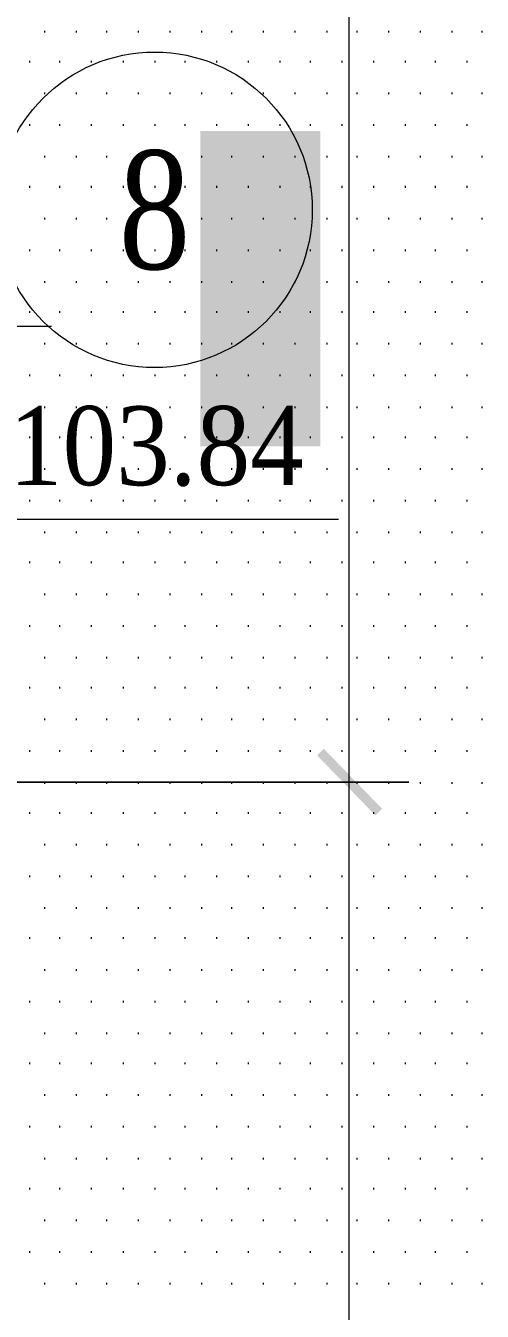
# Model space of a CAD drawing. Header units: millimetres. Extents: x -383313 to -161684, y -117025 to 99224.
# Drawn here: x -329360 to -328202, y -17173 to -13913 of the extents above; entities that cross this region are included whole.
import ezdxf
from ezdxf.enums import TextEntityAlignment as Align

# ---------------------------------------------------------------- set-up
doc = ezdxf.new("R2010")
doc.units = ezdxf.units.MM
doc.header["$MEASUREMENT"] = 0
for name, color, linetype in [('0expl', 30, 'Continuous'), ('PDF_Geometry', 7, 'Continuous'), ('PDF_Solid Fills', 7, 'Continuous')]:
    doc.layers.add(name, color=color, linetype=linetype)
doc.styles.add('TXT0', font='times.ttf')

# ---------------------------------------------------------------- blocks, each defined once
blk = doc.blocks.new('be301')
at = {"color": 0, "linetype": 'ByBlock', "lineweight": 0}
blk.add_line((-4.79, -7.847), (4.668, -7.847), dxfattribs=at)
blk.add_circle((0, 0), 4, dxfattribs=at)
at = {"color": 0, "linetype": 'ByBlock', "lineweight": 0, "style": 'TXT0', "width": 0.8}
blk.add_attdef('ENOM', text='', height=3, dxfattribs=at).set_placement((0, 0), align=Align.MIDDLE)
at = {"color": 0, "linetype": 'ByBlock', "lineweight": 0, "style": 'TXT0', "width": 0.8, "flags": 1}
blk.add_attdef('ETYP', text='', height=3, dxfattribs=at).set_placement((0, 0), align=Align.MIDDLE)
at = {"color": 0, "linetype": 'ByBlock', "lineweight": 0, "style": 'TXT0', "flags": 1}
for tag, p, width in [('ENAI', (8.158, -1.004), 0.9), ('EPER', (13.86, -4.207), 0.9), ('NOTD', (13.646, -6.774), 0.9), ('WTOP', (13.646, -10.107), 0.9), ('KTG', (-4.212, -12.124), 0.8), ('WBOT', (13.646, -13.441), 0.9), ('ATOP', (13.646, -16.774), 0.9), ('ABOT', (13.646, -20.107), 0.9)]:
    blk.add_attdef(tag, p, '', height=2, dxfattribs=dict(at, width=width))
at = {"color": 0, "linetype": 'ByBlock', "lineweight": 0, "style": 'TXT0', "width": 0.9}
blk.add_attdef('EAREA', text='', height=2, dxfattribs=at).set_placement((0.047, -6.981), align=Align.CENTER)
blk = doc.blocks.new('A$Cf5759c35')
at = {"layer": 'PDF_Solid Fills'}
for points in [[(29569.7, 3979.3), (29569.7, 3979.3), (29569.7, 3953.9), (29573.9, 3949.7), (29573.9, 3945.5), (29578.1, 3937), (29582.4, 3932.8), (29582.4, 3932.8), (29586.6, 3928.5), (29595.1, 3924.3), (29595.1, 3979.3), (29595.1, 3979.3), (29595.1, 3987.8), (29595.1, 3992), (29599.3, 4000.5), (29603.5, 4004.7), (29607.8, 4009), (29616.2, 4013.2), (29616.2, 4013.2), (29620.5, 4017.4), (29624.7, 4017.4), (29628.9, 4021.7), (29633.2, 4021.7), (29637.4, 4021.7), (29645.9, 4025.9), (29654.3, 4025.9), (29658.6, 4025.9), (29667, 4025.9), (29675.5, 4025.9), (29688.2, 4025.9), (29696.7, 4025.9), (29696.7, 4025.9), (29709.4, 4025.9), (29717.8, 4025.9), (29726.3, 4025.9), (29734.8, 4025.9), (29739, 4025.9), (29747.5, 4025.9), (29755.9, 4021.7), (29760.2, 4021.7), (29764.4, 4021.7), (29768.6, 4017.4), (29772.9, 4017.4), (29777.1, 4013.2), (29781.3, 4013.2), (29785.6, 4009), (29789.8, 4000.5), (29794, 3996.3), (29798.3, 3992), (29798.3, 3983.6), (29798.3, 3979.3), (29802.5, 3924.3), (29806.7, 3928.5), (29811, 3932.8), (29815.2, 3937), (29815.2, 3945.5), (29819.4, 3949.7), (29819.4, 3958.2), (29823.7, 3962.4), (29823.7, 3970.9), (29823.7, 3979.3), (29823.7, 3979.3), (29823.7, 3987.8), (29823.7, 3992), (29819.4, 4000.5), (29819.4, 4004.7), (29815.2, 4013.2), (29811, 4017.4), (29811, 4021.7), (29806.7, 4025.9), (29802.5, 4030.1), (29798.3, 4034.4), (29794, 4038.6), (29785.6, 4042.8), (29781.3, 4042.8), (29772.9, 4047.1), (29768.6, 4051.3), (29764.4, 4051.3), (29760.2, 4051.3), (29755.9, 4055.5), (29747.5, 4055.5), (29743.2, 4055.5), (29734.8, 4055.5), (29726.3, 4059.8), (29722.1, 4059.8), (29713.6, 4059.8), (29705.1, 4059.8), (29696.7, 4059.8), (29692.4, 4059.8), (29684, 4059.8), (29675.5, 4059.8), (29667, 4059.8), (29662.8, 4059.8), (29654.3, 4055.5), (29650.1, 4055.5), (29641.6, 4055.5), (29637.4, 4055.5), (29628.9, 4051.3), (29624.7, 4051.3), (29616.2, 4047.1), (29612, 4042.8), (29603.5, 4042.8), (29599.3, 4038.6), (29599.3, 4038.6), (29595.1, 4034.4), (29590.8, 4030.1), (29582.4, 4025.9), (29578.1, 4017.4), (29578.1, 4013.2), (29573.9, 4013.2), (29573.9, 4004.7), (29569.7, 4000.5), (29569.7, 3992), (29569.7, 3983.6)], [(29595.1, 3924.3), (29599.3, 3920.1), (29603.5, 3915.8), (29612, 3911.6), (29616.2, 3907.4), (29624.7, 3907.4), (29624.7, 3903.1), (29633.2, 3903.1), (29637.4, 3903.1), (29645.9, 3898.9), (29650.1, 3898.9), (29658.6, 3898.9), (29662.8, 3898.9), (29671.3, 3898.9), (29679.7, 3898.9), (29688.2, 3894.7), (29696.7, 3894.7), (29700.9, 3894.7), (29709.4, 3894.7), (29717.8, 3898.9), (29726.3, 3898.9), (29734.8, 3898.9), (29743.2, 3898.9), (29747.5, 3898.9), (29755.9, 3903.1), (29760.2, 3903.1), (29768.6, 3907.4), (29772.9, 3907.4), (29777.1, 3911.6), (29785.6, 3911.6), (29789.8, 3915.8), (29794, 3920.1), (29798.3, 3920.1), (29802.5, 3924.3), (29798.3, 3979.3), (29798.3, 3975.1), (29798.3, 3970.9), (29794, 3962.4), (29794, 3958.2), (29789.8, 3953.9), (29785.6, 3945.5), (29777.1, 3941.2), (29777.1, 3941.2), (29772.9, 3941.2), (29768.6, 3937), (29764.4, 3937), (29760.2, 3932.8), (29751.7, 3932.8), (29747.5, 3932.8), (29739, 3928.5), (29730.5, 3928.5), (29722.1, 3928.5), (29713.6, 3928.5), (29705.1, 3928.5), (29696.7, 3928.5), (29688.2, 3928.5), (29679.7, 3928.5), (29671.3, 3928.5), (29662.8, 3928.5), (29654.3, 3928.5), (29650.1, 3932.8), (29641.6, 3932.8), (29637.4, 3932.8), (29628.9, 3937), (29624.7, 3937), (29620.5, 3941.2), (29616.2, 3941.2), (29612, 3945.5), (29607.8, 3949.7), (29603.5, 3953.9), (29599.3, 3958.2), (29595.1, 3962.4), (29595.1, 3970.9), (29595.1, 3979.3)], [(29569.7, 3784.6), (29569.7, 3784.6), (29569.7, 3759.2), (29573.9, 3755), (29573.9, 3750.7), (29578.1, 3742.3), (29582.4, 3738), (29582.4, 3738), (29586.6, 3733.8), (29595.1, 3729.6), (29595.1, 3784.6), (29595.1, 3784.6), (29595.1, 3793.1), (29595.1, 3797.3), (29599.3, 3805.8), (29603.5, 3810), (29607.8, 3814.2), (29616.2, 3818.5), (29616.2, 3818.5), (29620.5, 3822.7), (29624.7, 3822.7), (29628.9, 3826.9), (29633.2, 3826.9), (29637.4, 3826.9), (29645.9, 3831.2), (29654.3, 3831.2), (29658.6, 3831.2), (29667, 3831.2), (29675.5, 3831.2), (29688.2, 3831.2), (29696.7, 3831.2), (29696.7, 3831.2), (29709.4, 3831.2), (29717.8, 3831.2), (29726.3, 3831.2), (29734.8, 3831.2), (29739, 3831.2), (29747.5, 3831.2), (29755.9, 3826.9), (29760.2, 3826.9), (29764.4, 3826.9), (29768.6, 3822.7), (29772.9, 3822.7), (29777.1, 3818.5), (29781.3, 3818.5), (29785.6, 3814.2), (29789.8, 3805.8), (29794, 3801.5), (29798.3, 3797.3), (29798.3, 3788.8), (29798.3, 3784.6), (29802.5, 3729.6), (29806.7, 3733.8), (29811, 3738), (29815.2, 3742.3), (29815.2, 3750.7), (29819.4, 3755), (29819.4, 3763.4), (29823.7, 3767.7), (29823.7, 3776.1), (29823.7, 3784.6), (29823.7, 3784.6), (29823.7, 3793.1), (29823.7, 3797.3), (29819.4, 3805.8), (29819.4, 3810), (29815.2, 3818.5), (29811, 3822.7), (29811, 3826.9), (29806.7, 3831.2), (29802.5, 3835.4), (29798.3, 3839.6), (29794, 3843.9), (29785.6, 3848.1), (29781.3, 3848.1), (29772.9, 3852.3), (29768.6, 3856.6), (29764.4, 3856.6), (29760.2, 3856.6), (29755.9, 3860.8), (29747.5, 3860.8), (29743.2, 3860.8), (29734.8, 3860.8), (29726.3, 3865), (29722.1, 3865), (29713.6, 3865), (29705.1, 3865), (29696.7, 3865), (29692.4, 3865), (29684, 3865), (29675.5, 3865), (29667, 3865), (29662.8, 3865), (29654.3, 3860.8), (29650.1, 3860.8), (29641.6, 3860.8), (29637.4, 3860.8), (29628.9, 3856.6), (29624.7, 3856.6), (29616.2, 3852.3), (29612, 3848.1), (29603.5, 3848.1), (29599.3, 3843.9), (29599.3, 3843.9), (29595.1, 3839.6), (29590.8, 3835.4), (29582.4, 3831.2), (29578.1, 3822.7), (29578.1, 3818.5), (29573.9, 3818.5), (29573.9, 3810), (29569.7, 3805.8), (29569.7, 3797.3), (29569.7, 3788.8)], [(29595.1, 3729.6), (29599.3, 3725.3), (29603.5, 3721.1), (29612, 3716.9), (29616.2, 3712.6), (29624.7, 3712.6), (29624.7, 3708.4), (29633.2, 3708.4), (29637.4, 3708.4), (29645.9, 3704.2), (29650.1, 3704.2), (29658.6, 3704.2), (29662.8, 3704.2), (29671.3, 3704.2), (29679.7, 3704.2), (29688.2, 3699.9), (29696.7, 3699.9), (29700.9, 3699.9), (29709.4, 3699.9), (29717.8, 3704.2), (29726.3, 3704.2), (29734.8, 3704.2), (29743.2, 3704.2), (29747.5, 3704.2), (29755.9, 3708.4), (29760.2, 3708.4), (29768.6, 3712.6), (29772.9, 3712.6), (29777.1, 3716.9), (29785.6, 3716.9), (29789.8, 3721.1), (29794, 3725.3), (29798.3, 3725.3), (29802.5, 3729.6), (29798.3, 3784.6), (29798.3, 3780.4), (29798.3, 3776.1), (29794, 3767.7), (29794, 3763.4), (29789.8, 3759.2), (29785.6, 3750.7), (29777.1, 3746.5), (29777.1, 3746.5), (29772.9, 3746.5), (29768.6, 3742.3), (29764.4, 3742.3), (29760.2, 3738), (29751.7, 3738), (29747.5, 3738), (29739, 3733.8), (29730.5, 3733.8), (29722.1, 3733.8), (29713.6, 3733.8), (29705.1, 3733.8), (29696.7, 3733.8), (29688.2, 3733.8), (29679.7, 3733.8), (29671.3, 3733.8), (29662.8, 3733.8), (29654.3, 3733.8), (29650.1, 3738), (29641.6, 3738), (29637.4, 3738), (29628.9, 3742.3), (29624.7, 3742.3), (29620.5, 3746.5), (29616.2, 3746.5), (29612, 3750.7), (29607.8, 3755), (29603.5, 3759.2), (29599.3, 3763.4), (29595.1, 3767.7), (29595.1, 3776.1), (29595.1, 3784.6)], [(29573.9, 3661.8), (29573.9, 3534.8), (29700.9, 3513.7), (29705.1, 3543.3), (29700.9, 3543.3), (29696.7, 3547.5), (29692.4, 3556), (29688.2, 3560.2), (29688.2, 3560.2), (29684, 3564.5), (29684, 3572.9), (29679.7, 3581.4), (29679.7, 3585.6), (29675.5, 3649.1), (29675.5, 3649.1), (29671.3, 3644.9), (29671.3, 3547.5), (29603.5, 3560.2), (29603.5, 3661.8)], [(29675.5, 3649.1), (29679.7, 3585.6), (29679.7, 3594.1), (29684, 3602.6), (29684, 3611), (29688.2, 3615.3), (29692.4, 3619.5), (29696.7, 3623.7), (29700.9, 3628), (29705.1, 3632.2), (29709.4, 3636.4), (29717.8, 3636.4), (29722.1, 3640.7), (29730.5, 3640.7), (29739, 3640.7), (29739, 3640.7), (29743.2, 3640.7), (29751.7, 3640.7), (29760.2, 3636.4), (29764.4, 3636.4), (29772.9, 3632.2), (29777.1, 3628), (29781.3, 3623.7), (29781.3, 3623.7), (29789.8, 3619.5), (29789.8, 3611), (29794, 3606.8), (29798.3, 3602.6), (29798.3, 3594.1), (29798.3, 3585.6), (29798.3, 3649.1), (29794, 3653.4), (29794, 3653.4), (29785.6, 3657.6), (29781.3, 3661.8), (29777.1, 3666.1), (29768.6, 3666.1), (29764.4, 3670.3), (29755.9, 3670.3), (29747.5, 3670.3), (29743.2, 3674.5), (29734.8, 3674.5), (29730.5, 3674.5), (29726.3, 3670.3), (29717.8, 3670.3), (29709.4, 3670.3), (29705.1, 3666.1), (29696.7, 3666.1), (29692.4, 3661.8), (29688.2, 3657.6), (29679.7, 3653.4)], [(29654.3, 3594.1), (29654.3, 3594.1), (29654.3, 3581.4), (29658.6, 3572.9), (29658.6, 3564.5), (29662.8, 3560.2), (29667, 3556), (29671.3, 3547.5), (29671.3, 3644.9), (29667, 3640.7), (29662.8, 3632.2), (29658.6, 3628), (29658.6, 3623.7), (29654.3, 3615.3), (29654.3, 3611), (29654.3, 3602.6)], [(29751.7, 3539.1), (29755.9, 3505.2), (29755.9, 3509.4), (29772.9, 3509.4), (29777.1, 3513.7), (29785.6, 3513.7), (29789.8, 3517.9), (29794, 3522.1), (29798.3, 3526.4), (29802.5, 3530.6), (29806.7, 3534.8), (29811, 3539.1), (29815.2, 3547.5), (29819.4, 3551.8), (29819.4, 3560.2), (29819.4, 3564.5), (29823.7, 3572.9), (29823.7, 3581.4), (29823.7, 3585.6), (29823.7, 3589.9), (29823.7, 3594.1), (29823.7, 3602.6), (29819.4, 3611), (29819.4, 3615.3), (29815.2, 3623.7), (29815.2, 3628), (29811, 3632.2), (29806.7, 3640.7), (29802.5, 3644.9), (29798.3, 3649.1), (29798.3, 3585.6), (29798.3, 3585.6), (29798.3, 3581.4), (29798.3, 3572.9), (29794, 3568.7), (29789.8, 3560.2), (29785.6, 3556), (29781.3, 3551.8), (29777.1, 3547.5), (29772.9, 3547.5), (29764.4, 3543.3), (29760.2, 3539.1)], [(29569.7, 3395.1), (29569.7, 3374), (29573.9, 3365.5), (29573.9, 3361.3), (29578.1, 3352.8), (29578.1, 3348.6), (29582.4, 3344.3), (29586.6, 3340.1), (29590.8, 3335.9), (29595.1, 3331.6), (29599.3, 3327.4), (29607.8, 3323.2), (29612, 3318.9), (29620.5, 3318.9), (29624.7, 3314.7), (29633.2, 3314.7), (29641.6, 3314.7), (29645.9, 3344.3), (29637.4, 3344.3), (29628.9, 3348.6), (29624.7, 3348.6), (29616.2, 3352.8), (29612, 3357), (29607.8, 3361.3), (29603.5, 3361.3), (29599.3, 3369.7), (29599.3, 3374), (29595.1, 3378.2), (29595.1, 3386.7), (29595.1, 3395.1), (29595.1, 3458.6), (29586.6, 3450.2), (29586.6, 3450.2), (29582.4, 3445.9), (29582.4, 3441.7), (29578.1, 3437.5), (29573.9, 3429), (29573.9, 3424.8), (29569.7, 3416.3), (29569.7, 3412.1), (29569.7, 3403.6)], [(29595.1, 3458.6), (29595.1, 3395.1), (29595.1, 3412.1), (29599.3, 3416.3), (29603.5, 3424.8), (29607.8, 3429), (29607.8, 3429), (29612, 3433.2), (29616.2, 3437.5), (29624.7, 3441.7), (29628.9, 3441.7), (29637.4, 3441.7), (29641.6, 3441.7), (29650.1, 3441.7), (29654.3, 3437.5), (29662.8, 3437.5), (29667, 3433.2), (29675.5, 3429), (29675.5, 3424.8), (29679.7, 3420.5), (29684, 3416.3), (29688.2, 3412.1), (29696.7, 3407.8), (29700.9, 3403.6), (29705.1, 3399.4), (29709.4, 3390.9), (29713.6, 3386.7), (29722.1, 3378.2), (29726.3, 3374), (29730.5, 3365.5), (29739, 3361.3), (29743.2, 3352.8), (29747.5, 3348.6), (29751.7, 3344.3), (29755.9, 3340.1), (29760.2, 3335.9), (29764.4, 3331.6), (29768.6, 3327.4), (29772.9, 3323.2), (29781.3, 3318.9), (29785.6, 3318.9), (29794, 3314.7), (29798.3, 3310.5), (29798.3, 3310.5), (29806.7, 3310.5), (29811, 3310.5), (29819.4, 3306.2), (29819.4, 3475.6), (29789.8, 3475.6), (29789.8, 3352.8), (29789.8, 3352.8), (29785.6, 3352.8), (29777.1, 3357), (29772.9, 3365.5), (29772.9, 3365.5), (29768.6, 3369.7), (29764.4, 3374), (29760.2, 3378.2), (29755.9, 3386.7), (29747.5, 3390.9), (29743.2, 3399.4), (29739, 3399.4), (29734.8, 3407.8), (29730.5, 3416.3), (29722.1, 3420.5), (29717.8, 3424.8), (29713.6, 3429), (29709.4, 3437.5), (29705.1, 3441.7), (29700.9, 3441.7), (29696.7, 3445.9), (29696.7, 3450.2), (29688.2, 3454.4), (29684, 3458.6), (29679.7, 3462.9), (29671.3, 3462.9), (29667, 3467.1), (29662.8, 3467.1), (29658.6, 3471.3), (29650.1, 3471.3), (29645.9, 3471.3), (29637.4, 3471.3), (29637.4, 3471.3), (29628.9, 3471.3), (29624.7, 3471.3), (29616.2, 3471.3), (29612, 3467.1), (29603.5, 3462.9), (29599.3, 3462.9)]]:
    blk.add_hatch(color=8, dxfattribs=at).paths.add_polyline_path(points)
at = {"layer": 'PDF_Geometry', "color": 8, "lineweight": 13}
for points in [[(29921, 5084.2), (29921, 2286)], [(28223.5, 3090.3), (28435.1, 3589.9), (29167.5, 3589.9)], [(29921, 2582.3), (29921, -1215)]]:
    blk.add_lwpolyline(points, dxfattribs=at)
at = {"layer": 'PDF_Geometry', "color": 8, "lineweight": 9}
for points in [[(29150.6, 4334.9), (29150.6, 4339.2)], [(29231, 4334.9), (29231, 4339.2)], [(29307.2, 4334.9), (29307.2, 4339.2)], [(29387.6, 4334.9), (29387.6, 4339.2)], [(29468.1, 4334.9), (29468.1, 4339.2)], [(29548.5, 4334.9), (29548.5, 4339.2)], [(29624.7, 4334.9), (29624.7, 4339.2)], [(29705.1, 4334.9), (29705.1, 4339.2)], [(29785.6, 4334.9), (29785.6, 4339.2)], [(29866, 4334.9), (29866, 4339.2)], [(29942.2, 4334.9), (29942.2, 4339.2)], [(30022.6, 4334.9), (30022.6, 4339.2)], [(30103.1, 4334.9), (30103.1, 4339.2)], [(30183.5, 4334.9), (30183.5, 4339.2)], [(30259.7, 4334.9), (30259.7, 4339.2)], [(29112.5, 4258.7), (29112.5, 4263)], [(29188.7, 4258.7), (29188.7, 4263)], [(29269.1, 4258.7), (29269.1, 4263)], [(29349.5, 4258.7), (29349.5, 4263)], [(29430, 4258.7), (29430, 4263)], [(29506.2, 4258.7), (29506.2, 4263)], [(29586.6, 4258.7), (29586.6, 4263)], [(29667, 4258.7), (29667, 4263)], [(29747.5, 4258.7), (29747.5, 4263)], [(29823.7, 4258.7), (29823.7, 4263)], [(29904.1, 4258.7), (29904.1, 4263)], [(29984.5, 4258.7), (29984.5, 4263)], [(30065, 4258.7), (30065, 4263)], [(30141.2, 4258.7), (30141.2, 4263)], [(30221.6, 4258.7), (30221.6, 4263)], [(29150.6, 4178.3), (29150.6, 4182.5)], [(29231, 4178.3), (29231, 4182.5)], [(29307.2, 4178.3), (29307.2, 4182.5)], [(29387.6, 4178.3), (29387.6, 4182.5)], [(29468.1, 4178.3), (29468.1, 4182.5)], [(29548.5, 4178.3), (29548.5, 4182.5)], [(29624.7, 4178.3), (29624.7, 4182.5)], [(29705.1, 4178.3), (29705.1, 4182.5)], [(29785.6, 4178.3), (29785.6, 4182.5)], [(29866, 4178.3), (29866, 4182.5)], [(29942.2, 4178.3), (29942.2, 4182.5)], [(30022.6, 4178.3), (30022.6, 4182.5)], [(30103.1, 4178.3), (30103.1, 4182.5)], [(30183.5, 4178.3), (30183.5, 4182.5)], [(30259.7, 4178.3), (30259.7, 4182.5)], [(29112.5, 4097.9), (29112.5, 4102.1)], [(29188.7, 4097.9), (29188.7, 4102.1)], [(29269.1, 4097.9), (29269.1, 4102.1)], [(29349.5, 4097.9), (29349.5, 4102.1)], [(29430, 4097.9), (29430, 4102.1)], [(29506.2, 4097.9), (29506.2, 4102.1)], [(29586.6, 4097.9), (29586.6, 4102.1)], [(29667, 4097.9), (29667, 4102.1)], [(29747.5, 4097.9), (29747.5, 4102.1)], [(29823.7, 4097.9), (29823.7, 4102.1)], [(29904.1, 4097.9), (29904.1, 4102.1)], [(29984.5, 4097.9), (29984.5, 4102.1)], [(30065, 4097.9), (30065, 4102.1)], [(30141.2, 4097.9), (30141.2, 4102.1)], [(30221.6, 4097.9), (30221.6, 4102.1)], [(29150.6, 4017.4), (29150.6, 4021.7)], [(29231, 4017.4), (29231, 4021.7)], [(29307.2, 4017.4), (29307.2, 4021.7)], [(29387.6, 4017.4), (29387.6, 4021.7)], [(29468.1, 4017.4), (29468.1, 4021.7)], [(29548.5, 4017.4), (29548.5, 4021.7)], [(29624.7, 4017.4), (29624.7, 4021.7)], [(29705.1, 4017.4), (29705.1, 4021.7)], [(29785.6, 4017.4), (29785.6, 4021.7)], [(29866, 4017.4), (29866, 4021.7)], [(29942.2, 4017.4), (29942.2, 4021.7)], [(30022.6, 4017.4), (30022.6, 4021.7)], [(30103.1, 4017.4), (30103.1, 4021.7)], [(30183.5, 4017.4), (30183.5, 4021.7)], [(30259.7, 4017.4), (30259.7, 4021.7)], [(29112.5, 3941.2), (29112.5, 3945.5)], [(29188.7, 3941.2), (29188.7, 3945.5)], [(29269.1, 3941.2), (29269.1, 3945.5)], [(29349.5, 3941.2), (29349.5, 3945.5)], [(29430, 3941.2), (29430, 3945.5)], [(29506.2, 3941.2), (29506.2, 3945.5)], [(29586.6, 3941.2), (29586.6, 3945.5)], [(29667, 3941.2), (29667, 3945.5)], [(29747.5, 3941.2), (29747.5, 3945.5)], [(29823.7, 3941.2), (29823.7, 3945.5)], [(29904.1, 3941.2), (29904.1, 3945.5)], [(29984.5, 3941.2), (29984.5, 3945.5)], [(30065, 3941.2), (30065, 3945.5)], [(30141.2, 3941.2), (30141.2, 3945.5)], [(30221.6, 3941.2), (30221.6, 3945.5)], [(29150.6, 3860.8), (29150.6, 3865)], [(29231, 3860.8), (29231, 3865)], [(29307.2, 3860.8), (29307.2, 3865)], [(29387.6, 3860.8), (29387.6, 3865)], [(29468.1, 3860.8), (29468.1, 3865)], [(29548.5, 3860.8), (29548.5, 3865)], [(29624.7, 3860.8), (29624.7, 3865)], [(29705.1, 3860.8), (29705.1, 3865)], [(29785.6, 3860.8), (29785.6, 3865)], [(29866, 3860.8), (29866, 3865)], [(29942.2, 3860.8), (29942.2, 3865)], [(30022.6, 3860.8), (30022.6, 3865)], [(30103.1, 3860.8), (30103.1, 3865)], [(30183.5, 3860.8), (30183.5, 3865)], [(30259.7, 3860.8), (30259.7, 3865)], [(29112.5, 3780.4), (29112.5, 3784.6)], [(29188.7, 3780.4), (29188.7, 3784.6)], [(29269.1, 3780.4), (29269.1, 3784.6)], [(29349.5, 3780.4), (29349.5, 3784.6)], [(29430, 3780.4), (29430, 3784.6)], [(29506.2, 3780.4), (29506.2, 3784.6)], [(29586.6, 3780.4), (29586.6, 3784.6)], [(29667, 3780.4), (29667, 3784.6)], [(29747.5, 3780.4), (29747.5, 3784.6)], [(29823.7, 3780.4), (29823.7, 3784.6)], [(29904.1, 3780.4), (29904.1, 3784.6)], [(29984.5, 3780.4), (29984.5, 3784.6)], [(30065, 3780.4), (30065, 3784.6)], [(30141.2, 3780.4), (30141.2, 3784.6)], [(30221.6, 3780.4), (30221.6, 3784.6)], [(29150.6, 3699.9), (29150.6, 3704.2)], [(29231, 3699.9), (29231, 3704.2)], [(29307.2, 3699.9), (29307.2, 3704.2)], [(29387.6, 3699.9), (29387.6, 3704.2)], [(29468.1, 3699.9), (29468.1, 3704.2)], [(29548.5, 3699.9), (29548.5, 3704.2)], [(29624.7, 3699.9), (29624.7, 3704.2)], [(29705.1, 3699.9), (29705.1, 3704.2)], [(29785.6, 3699.9), (29785.6, 3704.2)], [(29866, 3699.9), (29866, 3704.2)], [(29942.2, 3699.9), (29942.2, 3704.2)], [(30022.6, 3699.9), (30022.6, 3704.2)], [(30103.1, 3699.9), (30103.1, 3704.2)], [(30183.5, 3699.9), (30183.5, 3704.2)], [(30259.7, 3699.9), (30259.7, 3704.2)], [(29112.5, 3623.7), (29112.5, 3628)], [(29188.7, 3623.7), (29188.7, 3628)], [(29269.1, 3623.7), (29269.1, 3628)], [(29349.5, 3623.7), (29349.5, 3628)], [(29430, 3623.7), (29430, 3628)], [(29506.2, 3623.7), (29506.2, 3628)], [(29586.6, 3623.7), (29586.6, 3628)], [(29667, 3623.7), (29667, 3628)], [(29747.5, 3623.7), (29747.5, 3628)], [(29823.7, 3623.7), (29823.7, 3628)], [(29904.1, 3623.7), (29904.1, 3628)], [(29984.5, 3623.7), (29984.5, 3628)], [(30065, 3623.7), (30065, 3628)], [(30141.2, 3623.7), (30141.2, 3628)], [(30221.6, 3623.7), (30221.6, 3628)], [(29150.6, 3543.3), (29150.6, 3547.5)], [(29231, 3543.3), (29231, 3547.5)], [(29307.2, 3543.3), (29307.2, 3547.5)], [(29387.6, 3543.3), (29387.6, 3547.5)], [(29468.1, 3543.3), (29468.1, 3547.5)], [(29548.5, 3543.3), (29548.5, 3547.5)], [(29624.7, 3543.3), (29624.7, 3547.5)], [(29705.1, 3543.3), (29705.1, 3547.5)], [(29785.6, 3543.3), (29785.6, 3547.5)], [(29866, 3543.3), (29866, 3547.5)], [(29942.2, 3543.3), (29942.2, 3547.5)], [(30022.6, 3543.3), (30022.6, 3547.5)], [(30103.1, 3543.3), (30103.1, 3547.5)], [(30183.5, 3543.3), (30183.5, 3547.5)], [(30259.7, 3543.3), (30259.7, 3547.5)], [(29112.5, 3462.9), (29112.5, 3467.1)], [(29188.7, 3462.9), (29188.7, 3467.1)], [(29269.1, 3462.9), (29269.1, 3467.1)], [(29349.5, 3462.9), (29349.5, 3467.1)], [(29430, 3462.9), (29430, 3467.1)], [(29506.2, 3462.9), (29506.2, 3467.1)], [(29586.6, 3462.9), (29586.6, 3467.1)], [(29667, 3462.9), (29667, 3467.1)], [(29747.5, 3462.9), (29747.5, 3467.1)], [(29823.7, 3462.9), (29823.7, 3467.1)], [(29904.1, 3462.9), (29904.1, 3467.1)], [(29984.5, 3462.9), (29984.5, 3467.1)], [(30065, 3462.9), (30065, 3467.1)], [(30141.2, 3462.9), (30141.2, 3467.1)], [(30221.6, 3462.9), (30221.6, 3467.1)], [(29150.6, 3382.4), (29150.6, 3386.7)], [(29231, 3382.4), (29231, 3386.7)], [(29307.2, 3382.4), (29307.2, 3386.7)], [(29387.6, 3382.4), (29387.6, 3386.7)], [(29468.1, 3382.4), (29468.1, 3386.7)], [(29548.5, 3382.4), (29548.5, 3386.7)], [(29624.7, 3382.4), (29624.7, 3386.7)], [(29705.1, 3382.4), (29705.1, 3386.7)], [(29785.6, 3382.4), (29785.6, 3386.7)], [(29866, 3382.4), (29866, 3386.7)], [(29942.2, 3382.4), (29942.2, 3386.7)], [(30022.6, 3382.4), (30022.6, 3386.7)], [(30103.1, 3382.4), (30103.1, 3386.7)], [(30183.5, 3382.4), (30183.5, 3386.7)], [(30259.7, 3382.4), (30259.7, 3386.7)], [(29112.5, 3306.2), (29112.5, 3310.5)], [(29188.7, 3306.2), (29188.7, 3310.5)], [(29269.1, 3306.2), (29269.1, 3310.5)], [(29349.5, 3306.2), (29349.5, 3310.5)], [(29430, 3306.2), (29430, 3310.5)], [(29506.2, 3306.2), (29506.2, 3310.5)], [(29586.6, 3306.2), (29586.6, 3310.5)], [(29667, 3306.2), (29667, 3310.5)], [(29747.5, 3306.2), (29747.5, 3310.5)], [(29823.7, 3306.2), (29823.7, 3310.5)], [(29904.1, 3306.2), (29904.1, 3310.5)], [(29984.5, 3306.2), (29984.5, 3310.5)], [(30065, 3306.2), (30065, 3310.5)], [(30141.2, 3306.2), (30141.2, 3310.5)], [(30221.6, 3306.2), (30221.6, 3310.5)], [(29150.6, 3225.8), (29150.6, 3230)], [(29231, 3225.8), (29231, 3230)], [(29307.2, 3225.8), (29307.2, 3230)], [(29387.6, 3225.8), (29387.6, 3230)], [(29468.1, 3225.8), (29468.1, 3230)], [(29548.5, 3225.8), (29548.5, 3230)], [(29624.7, 3225.8), (29624.7, 3230)], [(29705.1, 3225.8), (29705.1, 3230)], [(29785.6, 3225.8), (29785.6, 3230)], [(29866, 3225.8), (29866, 3230)], [(29942.2, 3225.8), (29942.2, 3230)], [(30022.6, 3225.8), (30022.6, 3230)], [(30103.1, 3225.8), (30103.1, 3230)], [(30183.5, 3225.8), (30183.5, 3230)], [(30259.7, 3225.8), (30259.7, 3230)], [(29112.5, 3145.4), (29112.5, 3149.6)], [(29188.7, 3145.4), (29188.7, 3149.6)], [(29269.1, 3145.4), (29269.1, 3149.6)], [(29349.5, 3145.4), (29349.5, 3149.6)], [(29430, 3145.4), (29430, 3149.6)], [(29506.2, 3145.4), (29506.2, 3149.6)], [(29586.6, 3145.4), (29586.6, 3149.6)], [(29667, 3145.4), (29667, 3149.6)], [(29747.5, 3145.4), (29747.5, 3149.6)], [(29823.7, 3145.4), (29823.7, 3149.6)], [(29904.1, 3145.4), (29904.1, 3149.6)], [(29984.5, 3145.4), (29984.5, 3149.6)], [(30065, 3145.4), (30065, 3149.6)], [(30141.2, 3145.4), (30141.2, 3149.6)], [(30221.6, 3145.4), (30221.6, 3149.6)], [(29150.6, 3064.9), (29150.6, 3069.2)], [(29231, 3064.9), (29231, 3069.2)], [(29307.2, 3064.9), (29307.2, 3069.2)], [(29387.6, 3064.9), (29387.6, 3069.2)], [(29468.1, 3064.9), (29468.1, 3069.2)], [(29548.5, 3064.9), (29548.5, 3069.2)], [(29624.7, 3064.9), (29624.7, 3069.2)], [(29705.1, 3064.9), (29705.1, 3069.2)], [(29785.6, 3064.9), (29785.6, 3069.2)], [(29866, 3064.9), (29866, 3069.2)], [(29942.2, 3064.9), (29942.2, 3069.2)], [(30022.6, 3064.9), (30022.6, 3069.2)], [(30103.1, 3064.9), (30103.1, 3069.2)], [(30183.5, 3064.9), (30183.5, 3069.2)], [(30259.7, 3064.9), (30259.7, 3069.2)], [(29112.5, 2988.7), (29112.5, 2993)], [(29188.7, 2988.7), (29188.7, 2993)], [(29269.1, 2988.7), (29269.1, 2993)], [(29349.5, 2988.7), (29349.5, 2993)], [(29430, 2988.7), (29430, 2993)], [(29506.2, 2988.7), (29506.2, 2993)], [(29586.6, 2988.7), (29586.6, 2993)], [(29667, 2988.7), (29667, 2993)], [(29747.5, 2988.7), (29747.5, 2993)], [(29823.7, 2988.7), (29823.7, 2993)], [(29904.1, 2988.7), (29904.1, 2993)], [(29984.5, 2988.7), (29984.5, 2993)], [(30065, 2988.7), (30065, 2993)], [(30141.2, 2988.7), (30141.2, 2993)], [(30221.6, 2988.7), (30221.6, 2993)], [(29150.6, 2908.3), (29150.6, 2912.5)], [(29231, 2908.3), (29231, 2912.5)], [(29307.2, 2908.3), (29307.2, 2912.5)], [(29387.6, 2908.3), (29387.6, 2912.5)], [(29468.1, 2908.3), (29468.1, 2912.5)], [(29548.5, 2908.3), (29548.5, 2912.5)], [(29624.7, 2908.3), (29624.7, 2912.5)], [(29705.1, 2908.3), (29705.1, 2912.5)], [(29785.6, 2908.3), (29785.6, 2912.5)], [(29866, 2908.3), (29866, 2912.5)], [(29942.2, 2908.3), (29942.2, 2912.5)], [(30022.6, 2908.3), (30022.6, 2912.5)], [(30103.1, 2908.3), (30103.1, 2912.5)], [(30183.5, 2908.3), (30183.5, 2912.5)], [(30259.7, 2908.3), (30259.7, 2912.5)], [(29112.5, 2827.9), (29112.5, 2832.1)], [(29188.7, 2827.9), (29188.7, 2832.1)], [(29269.1, 2827.9), (29269.1, 2832.1)], [(29349.5, 2827.9), (29349.5, 2832.1)], [(29430, 2827.9), (29430, 2832.1)], [(29506.2, 2827.9), (29506.2, 2832.1)], [(29586.6, 2827.9), (29586.6, 2832.1)], [(29667, 2827.9), (29667, 2832.1)], [(29747.5, 2827.9), (29747.5, 2832.1)], [(29823.7, 2827.9), (29823.7, 2832.1)], [(29904.1, 2827.9), (29904.1, 2832.1)], [(29984.5, 2827.9), (29984.5, 2832.1)], [(30065, 2827.9), (30065, 2832.1)], [(30141.2, 2827.9), (30141.2, 2832.1)], [(30221.6, 2827.9), (30221.6, 2832.1)], [(29150.6, 2747.4), (29150.6, 2751.7)], [(29231, 2747.4), (29231, 2751.7)], [(29307.2, 2747.4), (29307.2, 2751.7)], [(29387.6, 2747.4), (29387.6, 2751.7)], [(29468.1, 2747.4), (29468.1, 2751.7)], [(29548.5, 2747.4), (29548.5, 2751.7)], [(29624.7, 2747.4), (29624.7, 2751.7)], [(29705.1, 2747.4), (29705.1, 2751.7)], [(29785.6, 2747.4), (29785.6, 2751.7)], [(29866, 2747.4), (29866, 2751.7)], [(29942.2, 2747.4), (29942.2, 2751.7)], [(30022.6, 2747.4), (30022.6, 2751.7)], [(30103.1, 2747.4), (30103.1, 2751.7)], [(30183.5, 2747.4), (30183.5, 2751.7)], [(30259.7, 2747.4), (30259.7, 2751.7)], [(29112.5, 2671.2), (29112.5, 2675.5)], [(29188.7, 2671.2), (29188.7, 2675.5)], [(29269.1, 2671.2), (29269.1, 2675.5)], [(29349.5, 2671.2), (29349.5, 2675.5)], [(29430, 2671.2), (29430, 2675.5)], [(29506.2, 2671.2), (29506.2, 2675.5)], [(29586.6, 2671.2), (29586.6, 2675.5)], [(29667, 2671.2), (29667, 2675.5)], [(29747.5, 2671.2), (29747.5, 2675.5)], [(29823.7, 2671.2), (29823.7, 2675.5)], [(29904.1, 2671.2), (29904.1, 2675.5)], [(29984.5, 2671.2), (29984.5, 2675.5)], [(30065, 2671.2), (30065, 2675.5)], [(30141.2, 2671.2), (30141.2, 2675.5)], [(30221.6, 2671.2), (30221.6, 2675.5)], [(29150.6, 2590.8), (29150.6, 2595)], [(29231, 2590.8), (29231, 2595)], [(29307.2, 2590.8), (29307.2, 2595)], [(29387.6, 2590.8), (29387.6, 2595)], [(29468.1, 2590.8), (29468.1, 2595)], [(29548.5, 2590.8), (29548.5, 2595)], [(29624.7, 2590.8), (29624.7, 2595)], [(29705.1, 2590.8), (29705.1, 2595)], [(29785.6, 2590.8), (29785.6, 2595)], [(29866, 2590.8), (29866, 2595)], [(29942.2, 2590.8), (29942.2, 2595)], [(30022.6, 2590.8), (30022.6, 2595)], [(30103.1, 2590.8), (30103.1, 2595)], [(30183.5, 2590.8), (30183.5, 2595)], [(30259.7, 2590.8), (30259.7, 2595)], [(29112.5, 2510.4), (29112.5, 2514.6)], [(29188.7, 2510.4), (29188.7, 2514.6)], [(29269.1, 2510.4), (29269.1, 2514.6)], [(29349.5, 2510.4), (29349.5, 2514.6)], [(29430, 2510.4), (29430, 2514.6)], [(29506.2, 2510.4), (29506.2, 2514.6)], [(29586.6, 2510.4), (29586.6, 2514.6)], [(29667, 2510.4), (29667, 2514.6)], [(29747.5, 2510.4), (29747.5, 2514.6)], [(29823.7, 2510.4), (29823.7, 2514.6)], [(29904.1, 2510.4), (29904.1, 2514.6)], [(29984.5, 2510.4), (29984.5, 2514.6)], [(30065, 2510.4), (30065, 2514.6)], [(30141.2, 2510.4), (30141.2, 2514.6)], [(30221.6, 2510.4), (30221.6, 2514.6)], [(29150.6, 2429.9), (29150.6, 2434.2)], [(29231, 2429.9), (29231, 2434.2)], [(29307.2, 2429.9), (29307.2, 2434.2)], [(29387.6, 2429.9), (29387.6, 2434.2)], [(29468.1, 2429.9), (29468.1, 2434.2)], [(29548.5, 2429.9), (29548.5, 2434.2)], [(29624.7, 2429.9), (29624.7, 2434.2)], [(29705.1, 2429.9), (29705.1, 2434.2)], [(29785.6, 2429.9), (29785.6, 2434.2)], [(29866, 2429.9), (29866, 2434.2)], [(29942.2, 2429.9), (29942.2, 2434.2)], [(30022.6, 2429.9), (30022.6, 2434.2)], [(30103.1, 2429.9), (30103.1, 2434.2)], [(30183.5, 2429.9), (30183.5, 2434.2)], [(30259.7, 2429.9), (30259.7, 2434.2)], [(29112.5, 2353.7), (29112.5, 2358)], [(29188.7, 2353.7), (29188.7, 2358)], [(29269.1, 2353.7), (29269.1, 2358)], [(29349.5, 2353.7), (29349.5, 2358)], [(29430, 2353.7), (29430, 2358)], [(29506.2, 2353.7), (29506.2, 2358)], [(29586.6, 2353.7), (29586.6, 2358)], [(29667, 2353.7), (29667, 2358)], [(29747.5, 2353.7), (29747.5, 2358)], [(29823.7, 2353.7), (29823.7, 2358)], [(29904.1, 2353.7), (29904.1, 2358)], [(29984.5, 2353.7), (29984.5, 2358)], [(30065, 2353.7), (30065, 2358)], [(30141.2, 2353.7), (30141.2, 2358)], [(30221.6, 2353.7), (30221.6, 2358)], [(29150.6, 2273.3), (29150.6, 2277.5)], [(29231, 2273.3), (29231, 2277.5)], [(29307.2, 2273.3), (29307.2, 2277.5)], [(29387.6, 2273.3), (29387.6, 2277.5)], [(29468.1, 2273.3), (29468.1, 2277.5)], [(29548.5, 2273.3), (29548.5, 2277.5)], [(29624.7, 2273.3), (29624.7, 2277.5)], [(29705.1, 2273.3), (29705.1, 2277.5)], [(29785.6, 2273.3), (29785.6, 2277.5)], [(29866, 2273.3), (29866, 2277.5)], [(29942.2, 2273.3), (29942.2, 2277.5)], [(30022.6, 2273.3), (30022.6, 2277.5)], [(30103.1, 2273.3), (30103.1, 2277.5)], [(30183.5, 2273.3), (30183.5, 2277.5)], [(30259.7, 2273.3), (30259.7, 2277.5)], [(29112.5, 2192.9), (29112.5, 2197.1)], [(29188.7, 2192.9), (29188.7, 2197.1)], [(29269.1, 2192.9), (29269.1, 2197.1)], [(29349.5, 2192.9), (29349.5, 2197.1)], [(29430, 2192.9), (29430, 2197.1)], [(29506.2, 2192.9), (29506.2, 2197.1)], [(29586.6, 2192.9), (29586.6, 2197.1)], [(29667, 2192.9), (29667, 2197.1)], [(29747.5, 2192.9), (29747.5, 2197.1)], [(29823.7, 2192.9), (29823.7, 2197.1)], [(29904.1, 2192.9), (29904.1, 2197.1)], [(29984.5, 2192.9), (29984.5, 2197.1)], [(30065, 2192.9), (30065, 2197.1)], [(30141.2, 2192.9), (30141.2, 2197.1)], [(30221.6, 2192.9), (30221.6, 2197.1)], [(29150.6, 2112.4), (29150.6, 2116.7)], [(29231, 2112.4), (29231, 2116.7)], [(29307.2, 2112.4), (29307.2, 2116.7)], [(29387.6, 2112.4), (29387.6, 2116.7)], [(29468.1, 2112.4), (29468.1, 2116.7)], [(29548.5, 2112.4), (29548.5, 2116.7)], [(29624.7, 2112.4), (29624.7, 2116.7)], [(29705.1, 2112.4), (29705.1, 2116.7)], [(29785.6, 2112.4), (29785.6, 2116.7)], [(29866, 2112.4), (29866, 2116.7)], [(29942.2, 2112.4), (29942.2, 2116.7)], [(30022.6, 2112.4), (30022.6, 2116.7)], [(30103.1, 2112.4), (30103.1, 2116.7)], [(30183.5, 2112.4), (30183.5, 2116.7)], [(30259.7, 2112.4), (30259.7, 2116.7)], [(29112.5, 2036.2), (29112.5, 2040.5)], [(29188.7, 2036.2), (29188.7, 2040.5)], [(29269.1, 2036.2), (29269.1, 2040.5)], [(29349.5, 2036.2), (29349.5, 2040.5)], [(29430, 2036.2), (29430, 2040.5)], [(29506.2, 2036.2), (29506.2, 2040.5)], [(29586.6, 2036.2), (29586.6, 2040.5)], [(29667, 2036.2), (29667, 2040.5)], [(29747.5, 2036.2), (29747.5, 2040.5)], [(29823.7, 2036.2), (29823.7, 2040.5)], [(29904.1, 2036.2), (29904.1, 2040.5)], [(29984.5, 2036.2), (29984.5, 2040.5)], [(30065, 2036.2), (30065, 2040.5)], [(30141.2, 2036.2), (30141.2, 2040.5)], [(30221.6, 2036.2), (30221.6, 2040.5)], [(29150.6, 1955.8), (29150.6, 1960)], [(29231, 1955.8), (29231, 1960)], [(29307.2, 1955.8), (29307.2, 1960)], [(29387.6, 1955.8), (29387.6, 1960)], [(29468.1, 1955.8), (29468.1, 1960)], [(29548.5, 1955.8), (29548.5, 1960)], [(29624.7, 1955.8), (29624.7, 1960)], [(29705.1, 1955.8), (29705.1, 1960)], [(29785.6, 1955.8), (29785.6, 1960)], [(29866, 1955.8), (29866, 1960)], [(29942.2, 1955.8), (29942.2, 1960)], [(30022.6, 1955.8), (30022.6, 1960)], [(30103.1, 1955.8), (30103.1, 1960)], [(30183.5, 1955.8), (30183.5, 1960)], [(30259.7, 1955.8), (30259.7, 1960)], [(29112.5, 1875.4), (29112.5, 1879.6)], [(29188.7, 1875.4), (29188.7, 1879.6)], [(29269.1, 1875.4), (29269.1, 1879.6)], [(29349.5, 1875.4), (29349.5, 1879.6)], [(29430, 1875.4), (29430, 1879.6)], [(29506.2, 1875.4), (29506.2, 1879.6)], [(29586.6, 1875.4), (29586.6, 1879.6)], [(29667, 1875.4), (29667, 1879.6)], [(29747.5, 1875.4), (29747.5, 1879.6)], [(29823.7, 1875.4), (29823.7, 1879.6)], [(29904.1, 1875.4), (29904.1, 1879.6)], [(29984.5, 1875.4), (29984.5, 1879.6)], [(30065, 1875.4), (30065, 1879.6)], [(30141.2, 1875.4), (30141.2, 1879.6)], [(30221.6, 1875.4), (30221.6, 1879.6)], [(29150.6, 1794.9), (29150.6, 1799.2)], [(29231, 1794.9), (29231, 1799.2)], [(29307.2, 1794.9), (29307.2, 1799.2)], [(29387.6, 1794.9), (29387.6, 1799.2)], [(29468.1, 1794.9), (29468.1, 1799.2)], [(29548.5, 1794.9), (29548.5, 1799.2)], [(29624.7, 1794.9), (29624.7, 1799.2)], [(29705.1, 1794.9), (29705.1, 1799.2)], [(29785.6, 1794.9), (29785.6, 1799.2)], [(29866, 1794.9), (29866, 1799.2)], [(29942.2, 1794.9), (29942.2, 1799.2)], [(30022.6, 1794.9), (30022.6, 1799.2)], [(30103.1, 1794.9), (30103.1, 1799.2)], [(30183.5, 1794.9), (30183.5, 1799.2)], [(30259.7, 1794.9), (30259.7, 1799.2)], [(29112.5, 1718.7), (29112.5, 1723)], [(29188.7, 1718.7), (29188.7, 1723)], [(29269.1, 1718.7), (29269.1, 1723)], [(29349.5, 1718.7), (29349.5, 1723)], [(29430, 1718.7), (29430, 1723)], [(29506.2, 1718.7), (29506.2, 1723)], [(29586.6, 1718.7), (29586.6, 1723)], [(29667, 1718.7), (29667, 1723)], [(29747.5, 1718.7), (29747.5, 1723)], [(29823.7, 1718.7), (29823.7, 1723)], [(29904.1, 1718.7), (29904.1, 1723)], [(29984.5, 1718.7), (29984.5, 1723)], [(30065, 1718.7), (30065, 1723)], [(30141.2, 1718.7), (30141.2, 1723)], [(30221.6, 1718.7), (30221.6, 1723)], [(29150.6, 1638.3), (29150.6, 1642.5)], [(29231, 1638.3), (29231, 1642.5)], [(29307.2, 1638.3), (29307.2, 1642.5)], [(29387.6, 1638.3), (29387.6, 1642.5)], [(29468.1, 1638.3), (29468.1, 1642.5)], [(29548.5, 1638.3), (29548.5, 1642.5)], [(29624.7, 1638.3), (29624.7, 1642.5)], [(29705.1, 1638.3), (29705.1, 1642.5)], [(29785.6, 1638.3), (29785.6, 1642.5)], [(29866, 1638.3), (29866, 1642.5)], [(29942.2, 1638.3), (29942.2, 1642.5)], [(30022.6, 1638.3), (30022.6, 1642.5)], [(30103.1, 1638.3), (30103.1, 1642.5)], [(30183.5, 1638.3), (30183.5, 1642.5)], [(30259.7, 1638.3), (30259.7, 1642.5)], [(29112.5, 1557.9), (29112.5, 1562.1)], [(29188.7, 1557.9), (29188.7, 1562.1)], [(29269.1, 1557.9), (29269.1, 1562.1)], [(29349.5, 1557.9), (29349.5, 1562.1)], [(29430, 1557.9), (29430, 1562.1)], [(29506.2, 1557.9), (29506.2, 1562.1)], [(29586.6, 1557.9), (29586.6, 1562.1)], [(29667, 1557.9), (29667, 1562.1)], [(29747.5, 1557.9), (29747.5, 1562.1)], [(29823.7, 1557.9), (29823.7, 1562.1)], [(29904.1, 1557.9), (29904.1, 1562.1)], [(29984.5, 1557.9), (29984.5, 1562.1)], [(30065, 1557.9), (30065, 1562.1)], [(30141.2, 1557.9), (30141.2, 1562.1)], [(30221.6, 1557.9), (30221.6, 1562.1)], [(29150.6, 1477.4), (29150.6, 1481.7)], [(29231, 1477.4), (29231, 1481.7)], [(29307.2, 1477.4), (29307.2, 1481.7)], [(29387.6, 1477.4), (29387.6, 1481.7)], [(29468.1, 1477.4), (29468.1, 1481.7)], [(29548.5, 1477.4), (29548.5, 1481.7)], [(29624.7, 1477.4), (29624.7, 1481.7)], [(29705.1, 1477.4), (29705.1, 1481.7)], [(29785.6, 1477.4), (29785.6, 1481.7)], [(29866, 1477.4), (29866, 1481.7)], [(29942.2, 1477.4), (29942.2, 1481.7)], [(30022.6, 1477.4), (30022.6, 1481.7)], [(30103.1, 1477.4), (30103.1, 1481.7)], [(30183.5, 1477.4), (30183.5, 1481.7)], [(30259.7, 1477.4), (30259.7, 1481.7)], [(29112.5, 1401.2), (29112.5, 1405.5)], [(29188.7, 1401.2), (29188.7, 1405.5)], [(29269.1, 1401.2), (29269.1, 1405.5)], [(29349.5, 1401.2), (29349.5, 1405.5)], [(29430, 1401.2), (29430, 1405.5)], [(29506.2, 1401.2), (29506.2, 1405.5)], [(29586.6, 1401.2), (29586.6, 1405.5)], [(29667, 1401.2), (29667, 1405.5)], [(29747.5, 1401.2), (29747.5, 1405.5)], [(29823.7, 1401.2), (29823.7, 1405.5)], [(29904.1, 1401.2), (29904.1, 1405.5)], [(29984.5, 1401.2), (29984.5, 1405.5)], [(30065, 1401.2), (30065, 1405.5)], [(30141.2, 1401.2), (30141.2, 1405.5)], [(30221.6, 1401.2), (30221.6, 1405.5)], [(29150.6, 1320.8), (29150.6, 1325)], [(29231, 1320.8), (29231, 1325)], [(29307.2, 1320.8), (29307.2, 1325)], [(29387.6, 1320.8), (29387.6, 1325)], [(29468.1, 1320.8), (29468.1, 1325)], [(29548.5, 1320.8), (29548.5, 1325)], [(29624.7, 1320.8), (29624.7, 1325)], [(29705.1, 1320.8), (29705.1, 1325)], [(29785.6, 1320.8), (29785.6, 1325)], [(29866, 1320.8), (29866, 1325)], [(29942.2, 1320.8), (29942.2, 1325)], [(30022.6, 1320.8), (30022.6, 1325)], [(30103.1, 1320.8), (30103.1, 1325)], [(30183.5, 1320.8), (30183.5, 1325)], [(30259.7, 1320.8), (30259.7, 1325)], [(29112.5, 1240.4), (29112.5, 1244.6)], [(29188.7, 1240.4), (29188.7, 1244.6)], [(29269.1, 1240.4), (29269.1, 1244.6)], [(29349.5, 1240.4), (29349.5, 1244.6)], [(29430, 1240.4), (29430, 1244.6)], [(29506.2, 1240.4), (29506.2, 1244.6)], [(29586.6, 1240.4), (29586.6, 1244.6)], [(29667, 1240.4), (29667, 1244.6)], [(29747.5, 1240.4), (29747.5, 1244.6)], [(29823.7, 1240.4), (29823.7, 1244.6)], [(29904.1, 1240.4), (29904.1, 1244.6)], [(29984.5, 1240.4), (29984.5, 1244.6)], [(30065, 1240.4), (30065, 1244.6)], [(30141.2, 1240.4), (30141.2, 1244.6)], [(30221.6, 1240.4), (30221.6, 1244.6)], [(29150.6, 1159.9), (29150.6, 1164.2)], [(29231, 1159.9), (29231, 1164.2)], [(29307.2, 1159.9), (29307.2, 1164.2)], [(29387.6, 1159.9), (29387.6, 1164.2)], [(29468.1, 1159.9), (29468.1, 1164.2)], [(29548.5, 1159.9), (29548.5, 1164.2)], [(29624.7, 1159.9), (29624.7, 1164.2)], [(29705.1, 1159.9), (29705.1, 1164.2)], [(29785.6, 1159.9), (29785.6, 1164.2)], [(29866, 1159.9), (29866, 1164.2)], [(29942.2, 1159.9), (29942.2, 1164.2)], [(30022.6, 1159.9), (30022.6, 1164.2)], [(30103.1, 1159.9), (30103.1, 1164.2)], [(30183.5, 1159.9), (30183.5, 1164.2)], [(30259.7, 1159.9), (30259.7, 1164.2)]]:
    blk.add_lwpolyline(points, dxfattribs=at)
at = {"layer": 'PDF_Geometry', "color": 8, "lineweight": 13}
blk.add_lwpolyline([(30073.4, 2434.2), (28574.8, 2434.2)], close=True, dxfattribs=at)
at = {"layer": 'PDF_Solid Fills', "color": 8, "lineweight": 13}
for points in [[(29544.3, 3285.1), (29849.1, 3285.1), (29544.3, 4085.2)], [(29849.1, 3285.1), (29544.3, 4085.2), (29849.1, 4085.2)], [(29857.5, 2518.8), (29840.6, 2501.9), (30005.7, 2366.4)], [(30005.7, 2366.4), (29840.6, 2501.9), (29857.5, 2518.8)], [(29840.6, 2501.9), (30005.7, 2366.4), (29988.8, 2349.5)], [(29988.8, 2349.5), (30005.7, 2366.4), (29840.6, 2501.9)]]:
    blk.add_solid(points, dxfattribs=at)

msp = doc.modelspace()

# ---------------------------------------------------------------- block references
at = {"ltscale": 100}
msp.add_blockref('A$Cf5759c35', (-358461.97282, -18264.93104), dxfattribs=at)
at = {"layer": '0expl', "ltscale": 100, "xscale": 100, "yscale": 100, "zscale": 100}
msp.add_blockref('be301', (-329033.35365, -14379.81488), dxfattribs=at).add_auto_attribs({'ENOM': '8', 'EAREA': '103.84'})

doc.saveas('drawing.dxf')
